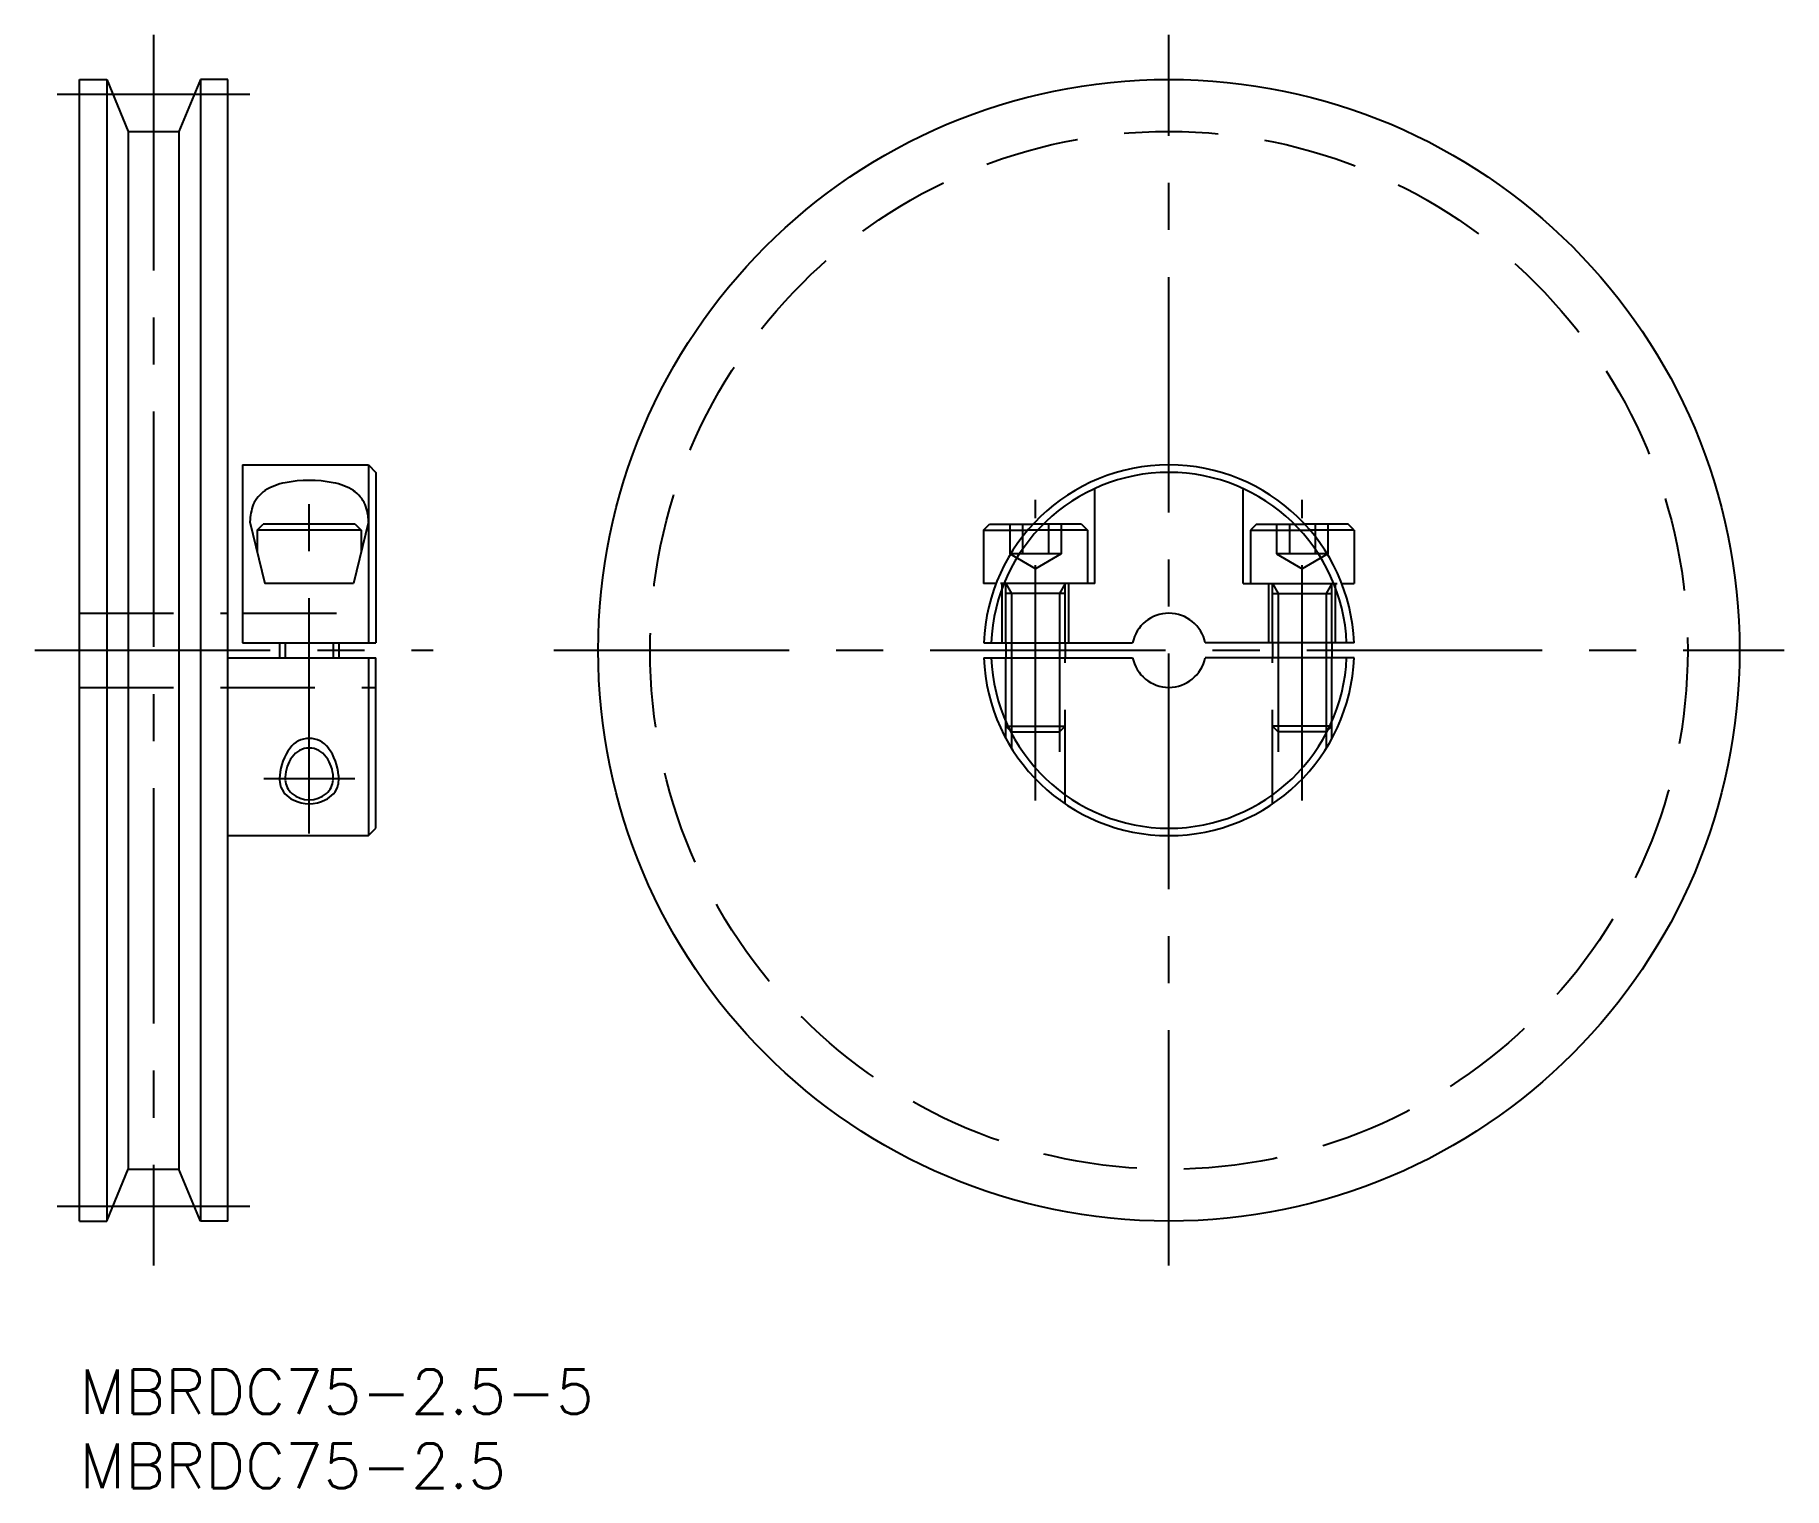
# Model space of a CAD drawing. Extents: x -3 to 115, y -8 to 90.
import ezdxf

# ---------------------------------------------------------------- set-up
doc = ezdxf.new("R2010")
doc.units = 0
doc.header["$LTSCALE"] = 0.5
doc.linetypes.add('CENTER', pattern=[50.8, 31.75, -6.35, 6.35, -6.35])
doc.linetypes.add('DASHED', pattern=[19.05, 12.7, -6.35])
for name, color, linetype in [('MSM_CENTER', 1, 'CENTER'), ('MSM_CONTINUOUS', 7, 'CONTINUOUS'), ('MSM_DASHED', 4, 'DASHED'), ('MSM_NARROW', 5, 'CONTINUOUS'), ('MSM_PART_NUMBER', 7, 'CONTINUOUS')]:
    doc.layers.add(name, color=color, linetype=linetype)
doc.styles.get("Standard").update_dxf_attribs({"font": 'txt.shx', "height": 3, "bigfont": 'bigfont.shx'})

# ---------------------------------------------------------------- blocks, each defined once
blk = doc.blocks.new('*U2')
at = {"layer": 'MSM_PART_NUMBER'}
blk.add_text('MBRDC75-2.5-5', height=3, dxfattribs=at).set_placement((0, -3))
blk = doc.blocks.new('*U3')
at = {"layer": 'MSM_PART_NUMBER'}
blk.add_text('MBRDC75-2.5', height=3, dxfattribs=at).set_placement((0, -8))

msp = doc.modelspace()

# ---------------------------------------------------------------- linework, layer by layer
at = {"layer": 'MSM_CENTER'}
for p, q in [((5, 90), (5, 7)), ((73.5, 7), (73.5, 90)), ((-1.5, 86), (11.5, 86)), ((15.5, 36.14), (15.5, 59)), ((64.5, 38.36), (64.5, 58.64)), ((82.5, 38.36), (82.5, 58.64)), ((-3, 48.5), (23.87, 48.5)), ((32, 48.5), (115, 48.5)), ((18.57, 39.83), (12.43, 39.83)), ((-1.5, 11), (11.5, 11))]:
    msp.add_line(p, q, dxfattribs=at)
at = {"layer": 'MSM_CONTINUOUS'}
for p, q in [((0, 87), (1.84, 87)), ((0, 10), (0, 87)), ((1.84, 87), (1.84, 10)), ((1.84, 87), (3.29, 83.5)), ((8.16, 87), (6.71, 83.5)), ((8.16, 87), (8.16, 10)), ((10, 87), (8.16, 87)), ((10, 10), (10, 87)), ((3.29, 83.5), (6.71, 83.5)), ((3.29, 83.5), (3.29, 13.5)), ((6.71, 83.5), (6.71, 13.5)), ((11, 61), (11, 49)), ((11, 61), (19.5, 61)), ((19.5, 61), (20, 60.5)), ((19.5, 61), (19.5, 49)), ((20, 60.5), (20, 49)), ((11.5, 57.17), (12.51, 53)), ((12, 56.6), (12.4, 57)), ((18.6, 57), (12.4, 57)), ((19.5, 57.17), (18.49, 53)), ((18.6, 57), (19, 56.6)), ((61, 56.6), (61.4, 57)), ((61.4, 57), (64.33, 57)), ((85.6, 57), (82.67, 57)), ((86, 56.6), (85.6, 57)), ((19, 56.6), (12, 56.6)), ((12, 56.6), (12, 55.12)), ((19, 56.6), (19, 55.12)), ((61, 56.6), (61, 53)), ((61, 56.6), (63.98, 56.6)), ((86, 56.6), (83.02, 56.6)), ((86, 56.6), (86, 53)), ((18.49, 53), (12.51, 53)), ((61.84, 53), (61, 53)), ((85.16, 53), (86, 53)), ((11, 49), (20, 49)), ((13.5, 49), (13.5, 48)), ((17.5, 49), (17.5, 48)), ((61.01, 49), (71.05, 49)), ((62.5, 49), (62.5, 48)), ((66.5, 49), (66.5, 48)), ((85.99, 49), (75.95, 49)), ((80.5, 49), (80.5, 48)), ((84.5, 49), (84.5, 48)), ((10, 48), (20, 48)), ((19.5, 48), (19.5, 36)), ((20, 36.5), (20, 48)), ((61.01, 48), (71.05, 48)), ((85.99, 48), (75.95, 48)), ((10, 36), (19.5, 36)), ((19.5, 36), (20, 36.5)), ((1.84, 10), (3.29, 13.5)), ((3.29, 13.5), (6.71, 13.5)), ((8.16, 10), (6.71, 13.5)), ((0, 10), (1.84, 10)), ((10, 10), (8.16, 10))]:
    msp.add_line(p, q, dxfattribs=at)
msp.add_circle((73.5, 48.5), 38.5, dxfattribs=at)
for centre, radius, start, end in [((73.5, 48.5), 12.5, 2.2924, 177.7076), ((73.5, 48.5), 12, 2.388, 177.612), ((13.67, 57.5), 2.11, 122.997, 156.8018), ((14.57, 55.98), 3.88, 100.1844, 122.0082), ((15.5, 51.45), 8.51, 79.0512, 100.9488), ((16.43, 55.98), 3.88, 57.9918, 79.8156), ((17.38, 57.55), 2.04, 22.4236, 57.2938), ((15.3, 57.04), 3.8, 160.176, 178.0433), ((15.95, 57.07), 3.56, 1.6506, 20.7687), ((73.5, 48.5), 2.5, 11.537, 168.463), ((73.5, 48.5), 12.5, 182.2924, 357.7076), ((73.5, 48.5), 12, 182.388, 357.612), ((73.5, 48.5), 2.5, 191.537, 348.463), ((15.5, 40.53), 1.38, 33.7362, 146.2638), ((16.29, 39.87), 2.41, 143.6619, 178.2993), ((14.71, 39.87), 2.41, 1.7007, 36.3381), ((15.7, 39.83), 1.82, 176.487, 182.3963), ((15.22, 39.85), 1.34, 184.3619, 228.4903), ((15.78, 39.85), 1.34, 311.5097, 355.6381), ((15.3, 39.83), 1.82, 357.6037, 3.513), ((15.5, 40.2), 1.79, 229.1155, 310.8845)]:
    msp.add_arc(centre, radius, start, end, dxfattribs=at)
at = {"layer": 'MSM_DASHED'}
for p, q in [((68.5, 53), (68.5, 59.96)), ((78.5, 53), (78.5, 59.96)), ((62.77, 57), (62.77, 55)), ((63.63, 57), (63.63, 55)), ((67.6, 57), (64.33, 57)), ((65.37, 57), (65.37, 55)), ((66.23, 57), (66.23, 55)), ((67.6, 57), (68, 56.6)), ((79.4, 57), (79, 56.6)), ((79.4, 57), (82.67, 57)), ((80.77, 57), (80.77, 55)), ((81.63, 57), (81.63, 55)), ((83.37, 57), (83.37, 55)), ((84.23, 57), (84.23, 55)), ((68, 56.6), (63.98, 56.6)), ((68, 56.6), (68, 53)), ((79, 56.6), (79, 53)), ((79, 56.6), (83.02, 56.6)), ((64.5, 54), (62.77, 55)), ((66.23, 55), (62.77, 55)), ((66.23, 55), (64.5, 54)), ((80.77, 55), (82.5, 54)), ((84.23, 55), (80.77, 55)), ((84.23, 55), (82.5, 54)), ((68.5, 53), (61.84, 53)), ((62.25, 49), (62.25, 53)), ((62.5, 53), (62.88, 52.34)), ((62.5, 49), (62.5, 53)), ((66.5, 52.34), (62.5, 52.34)), ((62.88, 52.34), (62.88, 49)), ((66.5, 53), (66.12, 52.34)), ((66.12, 52.34), (66.12, 49)), ((66.5, 49), (66.5, 53)), ((66.75, 49), (66.75, 53)), ((78.5, 53), (85.16, 53)), ((80.25, 49), (80.25, 53)), ((80.5, 53), (80.88, 52.34)), ((80.5, 49), (80.5, 53)), ((80.5, 52.34), (84.5, 52.34)), ((80.88, 52.34), (80.88, 49)), ((84.5, 53), (84.12, 52.34)), ((84.12, 52.34), (84.12, 49)), ((84.5, 49), (84.5, 53)), ((84.75, 49), (84.75, 53)), ((0, 51), (10, 51)), ((11, 51), (20, 51)), ((62.5, 42.56), (62.5, 48)), ((62.88, 48), (62.88, 41.91)), ((66.12, 48), (66.12, 38.41)), ((66.5, 38.14), (66.5, 48)), ((80.5, 38.14), (80.5, 48)), ((80.88, 48), (80.88, 38.41)), ((84.12, 48), (84.12, 41.91)), ((84.5, 42.56), (84.5, 48)), ((0, 46), (20, 46)), ((62.5, 43.38), (66.5, 43.38)), ((62.5, 43.38), (62.88, 43)), ((62.88, 43), (66.12, 43)), ((66.12, 43), (66.5, 43.38)), ((84.5, 43.38), (80.5, 43.38)), ((80.88, 43), (80.5, 43.38)), ((84.12, 43), (80.88, 43)), ((84.5, 43.38), (84.12, 43))]:
    msp.add_line(p, q, dxfattribs=at)
msp.add_circle((73.5, 48.5), 35, dxfattribs=at)
at = {"layer": 'MSM_NARROW'}
for p, q in [((13.88, 49), (13.88, 48)), ((17.12, 49), (17.12, 48)), ((62.88, 49), (62.88, 48)), ((66.12, 49), (66.12, 48)), ((80.88, 49), (80.88, 48)), ((84.12, 49), (84.12, 48))]:
    msp.add_line(p, q, dxfattribs=at)
for centre, radius, start, end in [((15.5, 40.95), 1.61, 36.4892, 143.5108), ((17.04, 39.8), 3.53, 143.2972, 175.8736), ((13.96, 39.8), 3.53, 4.1264, 36.7028), ((15.8, 39.83), 2.3, 174.3826, 189.5822), ((15.07, 39.86), 1.59, 195.3631, 246.0163), ((15.93, 39.86), 1.59, 293.9837, 344.6369), ((15.2, 39.83), 2.3, 350.4178, 5.6174), ((15.5, 40.47), 2.32, 242.2871, 297.7129)]:
    msp.add_arc(centre, radius, start, end, dxfattribs=at)

# ---------------------------------------------------------------- block references
at = {"layer": 'MSM_CONTINUOUS'}
for name in ['*U2', '*U3']:
    msp.add_blockref(name, (0, 0), dxfattribs=at)

doc.saveas('drawing.dxf')
